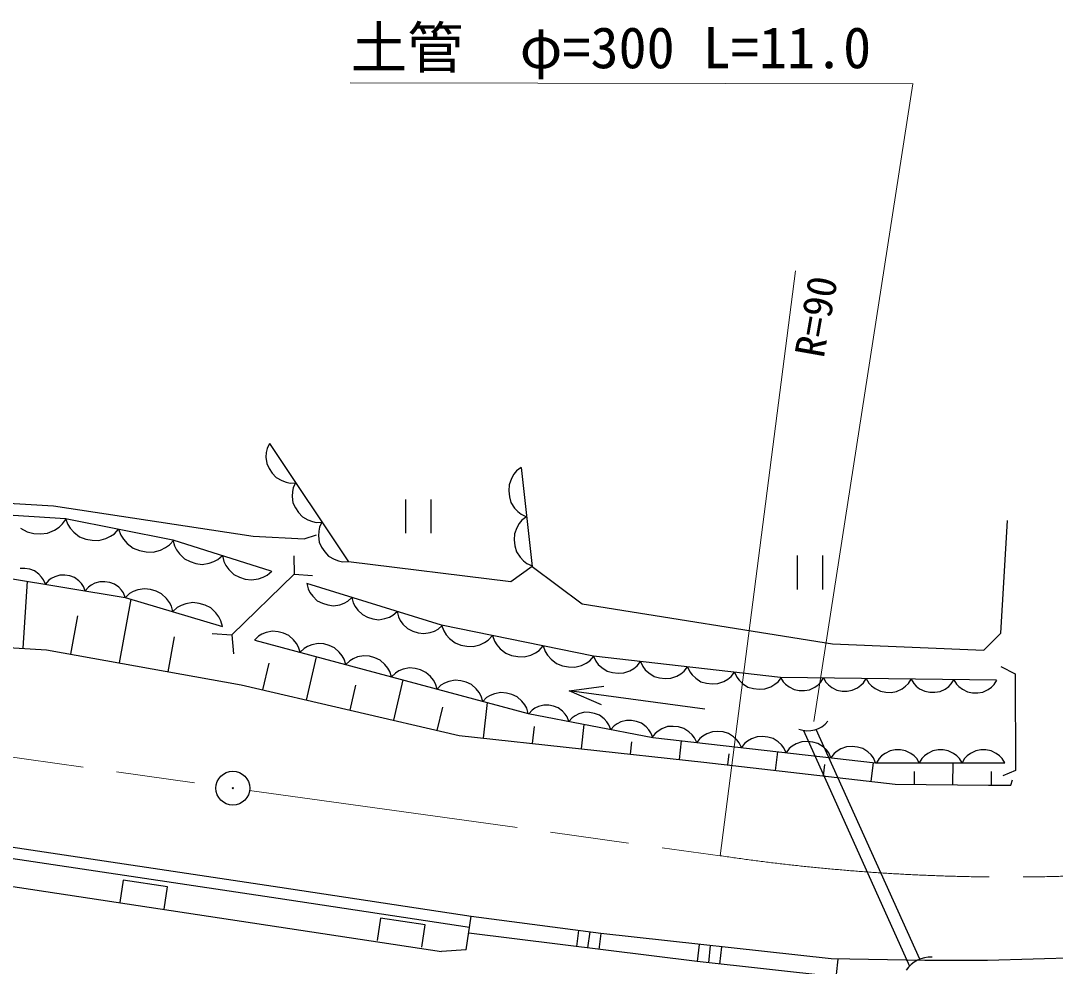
# Model space of a CAD drawing. Units: millimetres, scale not verified. Extents: x 40000 to 680000, y 20000 to 380000.
# Drawn here: x 441302 to 487262, y 266376 to 308387 of the extents above; entities that cross this region are included whole.
import ezdxf
from ezdxf.enums import TextEntityAlignment as Align

# ---------------------------------------------------------------- set-up
doc = ezdxf.new("R2010")
doc.units = ezdxf.units.MM
doc.header["$LTSCALE"] = 1000
doc.linetypes.add('CHAIN', pattern=[18.5, 12, -1.5, 3.5, -1.5])
for name, color, linetype, lineweight in [('M-BGD', 7, 'Continuous', 25), ('M-BMK', 2, 'CHAIN', 13), ('M-BMK-SRVR', 3, 'Continuous', 25), ('M-STR-HTXT', 7, 'Continuous', 13)]:
    doc.layers.add(name, color=color, linetype=linetype, lineweight=lineweight)
doc.styles.add('ＭＳ ゴシック', font='')
doc.styles.get('ＭＳ ゴシック').set_extended_font_data('MS Gothic')

msp = doc.modelspace()

# ---------------------------------------------------------------- linework, layer by layer
at = {"layer": 'M-BGD'}
for p, q in [((452349, 289606), (452244, 289385)), ((452349, 289606), (455858, 284341)), ((452209, 289210), (452197, 289000)), ((452244, 289385), (452209, 289210)), ((452197, 289000), (452232, 288721)), ((452232, 288721), (452337, 288488)), ((452337, 288488), (452477, 288278)), ((452477, 288278), (452652, 288092)), ((463208, 288237), (463097, 288047)), ((463325, 288382), (463208, 288237)), ((463529, 288538), (463325, 288382)), ((463529, 288538), (464017, 284143)), ((452652, 288092), (452896, 287952)), ((452896, 287952), (453094, 287882)), ((453094, 287882), (453269, 287847)), ((453269, 287847), (453514, 287859)), ((453514, 287859), (453409, 287637)), ((462995, 287770), (462980, 287503)), ((463097, 288047), (462995, 287770)), ((429647, 287611), (442761, 286837)), ((453374, 287463), (453362, 287253)), ((453362, 287253), (453397, 286973)), ((453409, 287637), (453374, 287463)), ((462980, 287503), (463009, 287240)), ((442761, 286837), (451634, 285492)), ((453397, 286973), (453502, 286740)), ((458398, 287112), (458398, 285612)), ((459538, 285612), (459538, 287112)), ((463009, 287240), (463082, 286983)), ((463082, 286983), (463242, 286735)), ((438339, 286576), (443298, 286271)), ((453502, 286740), (453642, 286531)), ((453642, 286531), (453816, 286344)), ((453816, 286344), (454061, 286205)), ((463242, 286735), (463393, 286575)), ((463393, 286575), (463539, 286458)), ((463539, 286458), (463772, 286351)), ((463772, 286351), (463568, 286196)), ((442797, 285751), (443005, 285888)), ((443005, 285888), (443164, 286029)), ((443164, 286029), (443329, 286269)), ((443298, 286271), (448067, 285317)), ((443298, 286271), (443392, 286007)), ((443392, 286007), (443505, 285838)), ((454061, 286205), (454259, 286135)), ((454259, 286135), (454434, 286100)), ((454434, 286100), (454678, 286111)), ((454574, 285890), (454539, 285715)), ((454678, 286111), (454574, 285890)), ((463451, 286050), (463340, 285861)), ((463568, 286196), (463451, 286050)), ((484848, 281181), (485134, 286188)), ((441299, 285843), (441590, 285675)), ((441590, 285675), (441886, 285606)), ((441886, 285606), (442185, 285588)), ((442185, 285588), (442488, 285619)), ((442488, 285619), (442797, 285751)), ((443505, 285838), (443665, 285659)), ((443665, 285659), (443919, 285461)), ((443919, 285461), (444192, 285358)), ((445077, 285377), (445294, 285480)), ((445294, 285480), (445463, 285593)), ((445463, 285593), (445652, 285800)), ((445652, 285800), (445750, 285526)), ((445750, 285526), (445867, 285349)), ((451634, 285492), (453899, 285373)), ((453899, 285373), (454436, 285552)), ((454539, 285715), (454527, 285506)), ((454527, 285506), (454562, 285226)), ((463238, 285584), (463223, 285316)), ((463340, 285861), (463238, 285584)), ((444192, 285358), (444475, 285301)), ((444475, 285301), (444767, 285292)), ((444767, 285292), (445077, 285377)), ((445867, 285349), (446034, 285163)), ((446034, 285163), (446299, 284957)), ((446299, 284957), (446583, 284849)), ((447505, 284869), (447730, 284976)), ((447730, 284976), (447907, 285094)), ((447907, 285094), (448103, 285310)), ((448067, 285317), (452416, 283944)), ((448067, 285317), (448129, 285056)), ((448129, 285056), (448219, 284883)), ((454562, 285226), (454667, 284993)), ((454667, 284993), (454807, 284783)), ((463223, 285316), (463252, 285054)), ((463252, 285054), (463325, 284796)), ((446583, 284849), (446877, 284790)), ((446877, 284790), (447181, 284780)), ((447181, 284780), (447505, 284869)), ((448219, 284883), (448353, 284696)), ((448353, 284696), (448575, 284481)), ((450059, 284447), (450260, 284624)), ((450260, 284624), (450322, 284364)), ((453437, 284618), (453456, 283797)), ((454807, 284783), (454981, 284597)), ((454981, 284597), (455226, 284457)), ((463325, 284796), (463485, 284549)), ((463485, 284549), (463636, 284388)), ((475791, 284624), (475791, 283124)), ((476931, 283124), (476931, 284624)), ((441490, 284048), (441271, 284048)), ((441703, 284013), (441490, 284048)), ((448575, 284481), (448824, 284354)), ((448824, 284354), (449087, 284271)), ((449087, 284271), (449364, 284232)), ((449364, 284232), (449669, 284281)), ((449669, 284281), (449886, 284357)), ((449886, 284357), (450059, 284447)), ((450322, 284364), (450412, 284190)), ((450412, 284190), (450546, 284003)), ((455226, 284457), (455424, 284387)), ((455424, 284387), (455599, 284352)), ((455599, 284352), (455843, 284364)), ((463072, 283464), (455858, 284341)), ((464017, 284143), (463072, 283464)), ((463636, 284388), (463782, 284272)), ((463782, 284272), (464015, 284165)), ((464017, 284143), (466246, 282487)), ((440669, 283636), (445949, 282767)), ((441911, 283942), (441703, 284013)), ((442106, 283801), (441911, 283942)), ((442231, 283671), (442106, 283801)), ((442320, 283547), (442231, 283671)), ((442657, 283601), (442533, 283512)), ((442817, 283684), (442657, 283601)), ((443047, 283755), (442817, 283684)), ((443266, 283756), (443047, 283755)), ((443479, 283721), (443266, 283756)), ((443687, 283650), (443479, 283721)), ((443882, 283508), (443687, 283650)), ((450546, 284003), (450768, 283789)), ((450683, 281102), (453456, 283797)), ((450768, 283789), (451017, 283662)), ((451017, 283662), (451280, 283579)), ((451280, 283579), (451557, 283539)), ((451557, 283539), (451862, 283588)), ((451862, 283588), (452079, 283664)), ((452079, 283664), (452252, 283754)), ((452252, 283754), (452453, 283932)), ((453456, 283797), (454257, 283739)), ((441418, 280505), (441600, 283483)), ((442397, 283352), (442320, 283547)), ((442533, 283512), (442397, 283352)), ((444007, 283378), (443882, 283508)), ((444096, 283254), (444007, 283378)), ((444173, 283059), (444096, 283254)), ((444309, 283219), (444173, 283059)), ((444433, 283308), (444309, 283219)), ((444593, 283391), (444433, 283308)), ((444823, 283463), (444593, 283391)), ((445042, 283463), (444823, 283463)), ((445255, 283428), (445042, 283463)), ((445463, 283358), (445255, 283428)), ((445658, 283216), (445463, 283358)), ((445783, 283086), (445658, 283216)), ((446802, 283153), (446512, 283103)), ((447068, 283119), (446802, 283153)), ((447321, 283043), (447068, 283119)), ((460002, 281526), (454007, 283380)), ((454007, 283380), (454065, 283142)), ((454065, 283142), (454149, 282985)), ((445695, 279855), (446208, 282689)), ((445872, 282962), (445783, 283086)), ((445949, 282767), (445872, 282962)), ((445949, 282767), (450260, 281470)), ((446141, 282939), (445951, 282766)), ((446305, 283027), (446141, 282939)), ((446512, 283103), (446305, 283027)), ((447561, 282925), (447321, 283043)), ((447776, 282723), (447561, 282925)), ((447906, 282546), (447776, 282723)), ((454149, 282985), (454272, 282815)), ((454272, 282815), (454475, 282620)), ((455831, 282596), (456013, 282759)), ((456013, 282759), (456072, 282522)), ((447995, 282381), (447906, 282546)), ((448058, 282132), (447995, 282381)), ((448256, 282313), (448058, 282132)), ((448428, 282405), (448256, 282313)), ((448644, 282484), (448428, 282405)), ((448948, 282537), (448644, 282484)), ((449225, 282502), (448948, 282537)), ((449490, 282422), (449225, 282502)), ((449741, 282298), (449490, 282422)), ((449965, 282087), (449741, 282298)), ((454475, 282620), (454704, 282505)), ((454704, 282505), (454944, 282431)), ((454944, 282431), (455198, 282396)), ((455198, 282396), (455475, 282442)), ((455475, 282442), (455673, 282513)), ((455673, 282513), (455831, 282596)), ((456072, 282522), (456155, 282364)), ((456155, 282364), (456278, 282194)), ((466246, 282487), (477361, 280704)), ((443534, 280246), (443842, 281947)), ((450102, 281902), (449965, 282087)), ((450194, 281730), (450102, 281902)), ((456278, 282194), (456481, 281999)), ((456481, 281999), (456710, 281885)), ((456710, 281885), (456951, 281810)), ((456951, 281810), (457204, 281776)), ((457204, 281776), (457482, 281822)), ((457482, 281822), (457679, 281892)), ((457679, 281892), (457837, 281975)), ((457837, 281975), (458019, 282139)), ((458019, 282139), (458078, 281901)), ((458078, 281901), (458161, 281743)), ((458161, 281743), (458284, 281573)), ((421740, 281709), (442454, 280442)), ((450260, 281470), (450194, 281730)), ((458284, 281573), (458488, 281378)), ((458488, 281378), (458716, 281264)), ((459686, 281272), (459843, 281355)), ((459843, 281355), (460026, 281518)), ((466747, 280152), (460002, 281526)), ((460002, 281526), (460091, 281273)), ((447856, 279464), (448137, 281017)), ((449804, 281161), (450683, 281102)), ((450683, 281102), (450761, 280262)), ((451860, 281042), (451684, 280872)), ((451699, 280868), (463852, 277603)), ((452014, 281131), (451860, 281042)), ((452209, 281209), (452014, 281131)), ((452485, 281265), (452209, 281209)), ((452740, 281240), (452485, 281265)), ((452983, 281175), (452740, 281240)), ((453216, 281069), (452983, 281175)), ((453426, 280882), (453216, 281069)), ((453556, 280717), (453426, 280882)), ((458716, 281264), (458957, 281189)), ((458957, 281189), (459210, 281155)), ((459210, 281155), (459488, 281201)), ((459488, 281201), (459686, 281272)), ((460091, 281273), (460199, 281110)), ((460199, 281110), (460352, 280938)), ((460352, 280938), (460595, 280748)), ((461912, 280761), (462075, 280869)), ((462075, 280869), (462256, 281067)), ((462256, 281067), (462345, 280814)), ((484085, 280418), (484848, 281181)), ((442454, 280442), (451097, 278877)), ((453645, 280562), (453556, 280717)), ((453712, 280327), (453645, 280562)), ((453888, 280497), (453712, 280327)), ((454043, 280586), (453888, 280497)), ((454237, 280664), (454043, 280586)), ((454514, 280720), (454237, 280664)), ((454768, 280696), (454514, 280720)), ((455011, 280630), (454768, 280696)), ((455244, 280524), (455011, 280630)), ((455454, 280337), (455244, 280524)), ((460595, 280748), (460856, 280647)), ((460856, 280647), (461126, 280592)), ((461126, 280592), (461406, 280582)), ((461406, 280582), (461704, 280663)), ((461704, 280663), (461912, 280761)), ((462345, 280814), (462453, 280651)), ((462453, 280651), (462605, 280479)), ((462605, 280479), (462848, 280289)), ((464166, 280302), (464328, 280410)), ((464328, 280410), (464509, 280608)), ((464509, 280608), (464599, 280355)), ((477361, 280704), (484085, 280418)), ((454000, 278204), (454447, 280129)), ((455584, 280172), (455454, 280337)), ((455673, 280018), (455584, 280172)), ((455740, 279782), (455673, 280018)), ((455916, 279952), (455740, 279782)), ((456071, 280041), (455916, 279952)), ((456266, 280119), (456071, 280041)), ((456542, 280176), (456266, 280119)), ((456796, 280151), (456542, 280176)), ((457039, 280085), (456796, 280151)), ((457272, 279979), (457039, 280085)), ((457482, 279792), (457272, 279979)), ((462848, 280289), (463110, 280189)), ((463110, 280189), (463380, 280134)), ((463380, 280134), (463660, 280124)), ((463660, 280124), (463958, 280204)), ((463958, 280204), (464166, 280302)), ((464599, 280355), (464706, 280192)), ((464706, 280192), (464859, 280020)), ((464859, 280020), (465102, 279830)), ((466419, 279843), (466582, 279951)), ((466582, 279951), (466763, 280149)), ((475059, 279213), (466747, 280152)), ((466747, 280152), (466848, 279929)), ((466848, 279929), (466959, 279790)), ((468685, 279722), (468833, 279916)), ((468833, 279916), (468935, 279694)), ((452065, 278653), (452342, 279848)), ((457612, 279627), (457482, 279792)), ((457701, 279473), (457612, 279627)), ((457768, 279237), (457701, 279473)), ((458099, 279496), (457944, 279407)), ((458294, 279574), (458099, 279496)), ((458570, 279631), (458294, 279574)), ((458824, 279606), (458570, 279631)), ((459067, 279541), (458824, 279606)), ((459300, 279435), (459067, 279541)), ((465102, 279830), (465363, 279730)), ((465363, 279730), (465634, 279675)), ((465634, 279675), (465913, 279665)), ((465913, 279665), (466211, 279745)), ((466211, 279745), (466419, 279843)), ((466959, 279790), (467112, 279646)), ((467112, 279646), (467348, 279492)), ((467348, 279492), (467594, 279422)), ((468100, 279408), (468364, 279505)), ((468364, 279505), (468545, 279611)), ((468545, 279611), (468685, 279722)), ((468935, 279694), (469046, 279554)), ((469046, 279554), (469199, 279410)), ((470632, 279375), (470771, 279486)), ((470771, 279486), (470920, 279681)), ((470920, 279681), (471022, 279458)), ((471022, 279458), (471133, 279319)), ((472858, 279250), (473007, 279445)), ((473007, 279445), (473108, 279222)), ((484849, 279703), (485474, 279371)), ((457944, 279407), (457768, 279237)), ((457872, 277307), (458287, 279098)), ((459511, 279248), (459300, 279435)), ((459640, 279082), (459511, 279248)), ((459729, 278928), (459640, 279082)), ((460322, 279030), (460127, 278952)), ((460598, 279086), (460322, 279030)), ((460852, 279061), (460598, 279086)), ((461095, 278996), (460852, 279061)), ((461328, 278890), (461095, 278996)), ((467594, 279422), (467845, 279394)), ((467845, 279394), (468100, 279408)), ((469199, 279410), (469435, 279257)), ((469435, 279257), (469681, 279187)), ((469681, 279187), (469931, 279158)), ((469931, 279158), (470186, 279172)), ((470186, 279172), (470451, 279269)), ((470451, 279269), (470632, 279375)), ((471133, 279319), (471286, 279175)), ((471286, 279175), (471522, 279021)), ((471522, 279021), (471768, 278951)), ((472273, 278936), (472538, 279033)), ((472538, 279033), (472719, 279139)), ((472719, 279139), (472858, 279250)), ((473108, 279222), (473220, 279083)), ((473220, 279083), (473372, 278939)), ((474805, 278904), (474945, 279015)), ((474945, 279015), (475094, 279209)), ((484651, 279082), (475059, 279213)), ((475059, 279213), (475170, 279022)), ((475170, 279022), (475283, 278906)), ((476727, 278886), (476842, 278999)), ((476842, 278999), (476959, 279187)), ((476959, 279187), (477070, 278996)), ((477070, 278996), (477183, 278880)), ((478742, 278973), (478859, 279161)), ((478859, 279161), (478976, 278960)), ((480736, 278936), (480858, 279134)), ((480858, 279134), (480970, 278942)), ((482642, 278919), (482758, 279108)), ((482758, 279108), (482870, 278916)), ((484541, 278893), (484658, 279082)), ((485474, 279371), (485493, 275074)), ((451097, 278877), (460775, 276634)), ((455936, 277756), (456194, 278871)), ((459796, 278692), (459729, 278928)), ((459972, 278863), (459796, 278692)), ((460127, 278952), (459972, 278863)), ((461539, 278703), (461328, 278890)), ((461668, 278538), (461539, 278703)), ((461757, 278383), (461668, 278538)), ((462626, 278541), (462350, 278485)), ((462880, 278516), (462626, 278541)), ((465670, 278612), (467213, 278827)), ((471694, 277794), (465670, 278612)), ((467099, 277994), (465670, 278612)), ((471768, 278951), (472018, 278923)), ((472018, 278923), (472273, 278936)), ((473372, 278939), (473609, 278785)), ((473609, 278785), (473854, 278715)), ((473854, 278715), (474105, 278687)), ((474105, 278687), (474360, 278700)), ((474360, 278700), (474624, 278797)), ((474624, 278797), (474805, 278904)), ((475283, 278906), (475433, 278790)), ((475433, 278790), (475660, 278673)), ((475660, 278673), (475887, 278632)), ((475887, 278632), (476115, 278629)), ((476115, 278629), (476344, 278664)), ((476344, 278664), (476573, 278774)), ((476573, 278774), (476727, 278886)), ((477183, 278880), (477333, 278764)), ((477333, 278764), (477559, 278647)), ((477559, 278647), (477787, 278606)), ((477787, 278606), (478015, 278603)), ((478015, 278603), (478243, 278638)), ((478243, 278638), (478473, 278748)), ((478473, 278748), (478626, 278860)), ((478626, 278860), (478742, 278973)), ((478976, 278960), (479094, 278838)), ((479094, 278838), (479253, 278716)), ((479253, 278716), (479491, 278593)), ((479491, 278593), (479730, 278549)), ((479730, 278549), (479970, 278546)), ((479970, 278546), (480211, 278583)), ((480211, 278583), (480452, 278699)), ((480452, 278699), (480614, 278817)), ((480614, 278817), (480736, 278936)), ((480970, 278942), (481082, 278827)), ((481082, 278827), (481233, 278711)), ((481233, 278711), (481459, 278594)), ((481459, 278594), (481687, 278553)), ((481687, 278553), (481915, 278549)), ((481915, 278549), (482143, 278584)), ((482143, 278584), (482373, 278695)), ((482373, 278695), (482526, 278807)), ((482526, 278807), (482642, 278919)), ((482870, 278916), (482982, 278801)), ((482982, 278801), (483133, 278685)), ((483133, 278685), (483359, 278568)), ((483359, 278568), (483586, 278527)), ((483586, 278527), (483814, 278523)), ((483814, 278523), (484043, 278558)), ((484043, 278558), (484272, 278669)), ((484272, 278669), (484426, 278781)), ((484426, 278781), (484541, 278893)), ((461824, 278148), (461757, 278383)), ((462001, 278318), (461824, 278148)), ((461863, 276515), (462036, 278091)), ((462155, 278407), (462001, 278318)), ((462350, 278485), (462155, 278407)), ((463124, 278451), (462880, 278516)), ((463356, 278345), (463124, 278451)), ((463567, 278158), (463356, 278345)), ((463696, 277993), (463567, 278158)), ((459807, 276858), (460047, 277893)), ((463785, 277838), (463696, 277993)), ((463852, 277603), (463785, 277838)), ((463852, 277603), (469376, 276535)), ((464019, 277754), (463878, 277598)), ((464145, 277840), (464019, 277754)), ((464307, 277918), (464145, 277840)), ((464540, 277983), (464307, 277918)), ((464758, 277978), (464540, 277983)), ((464970, 277937), (464758, 277978)), ((465176, 277860), (464970, 277937)), ((465367, 277713), (465176, 277860)), ((465488, 277580), (465367, 277713)), ((466344, 277663), (466098, 277594)), ((466575, 277657), (466344, 277663)), ((466798, 277614), (466575, 277657)), ((467015, 277533), (466798, 277614)), ((465574, 277453), (465488, 277580)), ((465646, 277256), (465574, 277453)), ((465794, 277421), (465646, 277256)), ((465927, 277511), (465794, 277421)), ((466098, 277594), (465927, 277511)), ((467217, 277378), (467015, 277533)), ((467345, 277237), (467217, 277378)), ((467435, 277104), (467345, 277237)), ((467793, 277151), (467659, 277060)), ((467963, 277234), (467793, 277151)), ((468209, 277302), (467963, 277234)), ((468440, 277296), (468209, 277302)), ((468664, 277253), (468440, 277296)), ((468881, 277172), (468664, 277253)), ((469083, 277017), (468881, 277172)), ((464039, 276277), (464122, 277035)), ((466215, 276038), (466333, 277123)), ((467511, 276895), (467435, 277104)), ((467659, 277060), (467511, 276895)), ((469210, 276876), (469083, 277017)), ((469301, 276743), (469210, 276876)), ((469376, 276535), (469301, 276743)), ((469484, 276724), (469343, 276538)), ((469617, 276830), (469484, 276724)), ((469789, 276931), (469617, 276830)), ((470041, 277023), (469789, 276931)), ((470284, 277036), (470041, 277023)), ((470523, 277009), (470284, 277036)), ((470757, 276943), (470523, 277009)), ((470982, 276797), (470757, 276943)), ((471127, 276660), (470982, 276797)), ((471777, 276707), (471604, 276606)), ((472029, 276800), (471777, 276707)), ((472272, 276813), (472029, 276800)), ((472510, 276786), (472272, 276813)), ((472744, 276719), (472510, 276786)), ((472969, 276573), (472744, 276719)), ((476072, 276858), (480789, 266389)), ((481243, 266695), (476636, 276899)), ((407927, 276609), (452807, 269892)), ((460775, 276634), (471654, 275442)), ((468390, 275800), (468450, 276344)), ((469376, 276535), (479280, 275420)), ((470566, 275561), (470657, 276391)), ((471233, 276527), (471127, 276660)), ((471330, 276315), (471233, 276527)), ((471472, 276500), (471330, 276315)), ((471604, 276606), (471472, 276500)), ((473115, 276436), (472969, 276573)), ((473221, 276303), (473115, 276436)), ((473317, 276091), (473221, 276303)), ((473459, 276276), (473317, 276091)), ((473592, 276382), (473459, 276276)), ((473764, 276483), (473592, 276382)), ((474016, 276576), (473764, 276483)), ((474259, 276589), (474016, 276576)), ((474498, 276562), (474259, 276589)), ((474732, 276495), (474498, 276562)), ((474957, 276349), (474732, 276495)), ((475102, 276212), (474957, 276349)), ((475752, 276260), (475579, 276158)), ((476003, 276352), (475752, 276260)), ((476246, 276365), (476003, 276352)), ((476485, 276338), (476246, 276365)), ((476719, 276272), (476485, 276338)), ((476944, 276125), (476719, 276272)), ((407841, 276116), (452733, 269398)), ((472715, 275321), (472772, 275817)), ((474839, 275079), (474934, 275909)), ((475208, 276079), (475102, 276212)), ((475305, 275867), (475208, 276079)), ((475446, 276053), (475305, 275867)), ((475579, 276158), (475446, 276053)), ((477090, 275988), (476944, 276125)), ((477195, 275856), (477090, 275988)), ((477292, 275643), (477195, 275856)), ((477434, 275829), (477292, 275643)), ((477567, 275935), (477434, 275829)), ((477739, 276036), (477567, 275935)), ((477991, 276128), (477739, 276036)), ((478234, 276141), (477991, 276128)), ((478472, 276114), (478234, 276141)), ((478706, 276048), (478472, 276114)), ((478931, 275902), (478706, 276048)), ((479077, 275765), (478931, 275902)), ((479183, 275632), (479077, 275765)), ((479697, 275838), (479545, 275724)), ((479925, 275952), (479697, 275838)), ((480153, 275990), (479925, 275952)), ((480381, 275990), (480153, 275990)), ((480609, 275952), (480381, 275990)), ((480837, 275838), (480609, 275952)), ((480989, 275724), (480837, 275838)), ((481597, 275838), (481445, 275724)), ((481825, 275952), (481597, 275838)), ((482053, 275990), (481825, 275952)), ((482281, 275990), (482053, 275990)), ((482509, 275952), (482281, 275990)), ((482737, 275838), (482509, 275952)), ((482889, 275724), (482737, 275838)), ((483497, 275838), (483345, 275724)), ((483725, 275952), (483497, 275838)), ((483953, 275990), (483725, 275952)), ((484181, 275990), (483953, 275990)), ((484409, 275952), (484181, 275990)), ((484637, 275838), (484409, 275952)), ((484789, 275724), (484637, 275838)), ((471654, 275442), (480148, 274473)), ((476963, 274837), (477020, 275337)), ((479086, 274594), (479181, 275431)), ((479280, 275420), (479183, 275632)), ((479280, 275420), (485017, 275420)), ((479431, 275610), (479317, 275420)), ((479545, 275724), (479431, 275610)), ((481103, 275610), (480989, 275724)), ((481217, 275420), (481103, 275610)), ((481331, 275610), (481217, 275420)), ((481445, 275724), (481331, 275610)), ((482714, 274452), (482723, 275420)), ((483003, 275610), (482889, 275724)), ((483117, 275420), (483003, 275610)), ((483231, 275610), (483117, 275420)), ((483345, 275724), (483231, 275610)), ((484903, 275610), (484789, 275724)), ((485017, 275420), (484903, 275610)), ((407688, 274954), (459991, 267041)), ((481003, 274466), (481008, 275038)), ((484425, 274437), (484430, 275027)), ((485493, 275074), (484927, 274839)), ((480148, 274473), (484289, 274430)), ((484289, 274430), (485281, 274430)), ((485281, 274430), (485357, 274659)), ((445851, 270205), (445703, 269216)), ((447829, 269908), (445851, 270205)), ((447681, 268919), (447829, 269908)), ((452807, 269892), (461320, 268604)), ((452733, 269398), (461245, 268110)), ((457286, 268518), (457138, 267530)), ((459264, 268222), (457286, 268518)), ((461093, 267104), (461320, 268604)), ((467077, 267840), (461317, 268584)), ((459116, 267233), (459264, 268222)), ((466086, 267972), (465991, 267255)), ((471354, 266584), (461206, 267853)), ((466582, 267906), (466487, 267192)), ((467077, 267840), (466983, 267130)), ((477305, 266705), (467077, 267840)), ((461093, 267104), (459991, 267041)), ((471437, 267348), (471354, 266584)), ((471934, 267294), (471851, 266529)), ((472431, 267239), (472348, 266475)), ((477512, 265909), (471354, 266584)), ((481469, 266632), (477305, 266705)), ((477598, 266700), (477427, 265133)), ((484253, 266632), (481469, 266632)), ((492131, 266863), (484253, 266632))]:
    msp.add_line(p, q, dxfattribs=at)
for centre, radius, start, end in [((476275, 277982), 1142, 249.5116, 320.9044), ((481721, 265492), 1294, 87.0379, 146.8665)]:
    msp.add_arc(centre, radius, start, end, dxfattribs=at)
at = {"layer": 'M-BMK'}
for p, q in [((413869, 279471), (449983, 274395)), ((451469, 274188), (472376, 271289))]:
    msp.add_line(p, q, dxfattribs=at)
msp.add_arc((485161, 357159), 86816, 261.53124, 287.39133, dxfattribs=at)
at = {"layer": 'M-BMK-SRVR'}
for radius in [750, 30]:
    msp.add_circle((450726, 274291), radius, dxfattribs=at)
at = {"layer": 'M-STR-HTXT'}
for p, q in [((455934, 305619), (480941, 305587)), ((476529, 277257), (480938, 305587)), ((472376, 271289), (475714, 297273))]:
    msp.add_line(p, q, dxfattribs=at)

# ---------------------------------------------------------------- texts
at = {"layer": 'M-STR-HTXT', "style": 'ＭＳ ゴシック'}
msp.add_text('土管\u3000φ=300 L=11.0', height=1833, dxfattribs=at).set_placement((455969, 305724), align=Align.BOTTOM_LEFT)
msp.add_text('R=90', height=1320, rotation=80, dxfattribs=at).set_placement((477363, 293292), align=Align.BOTTOM_LEFT)

doc.saveas('drawing.dxf')
